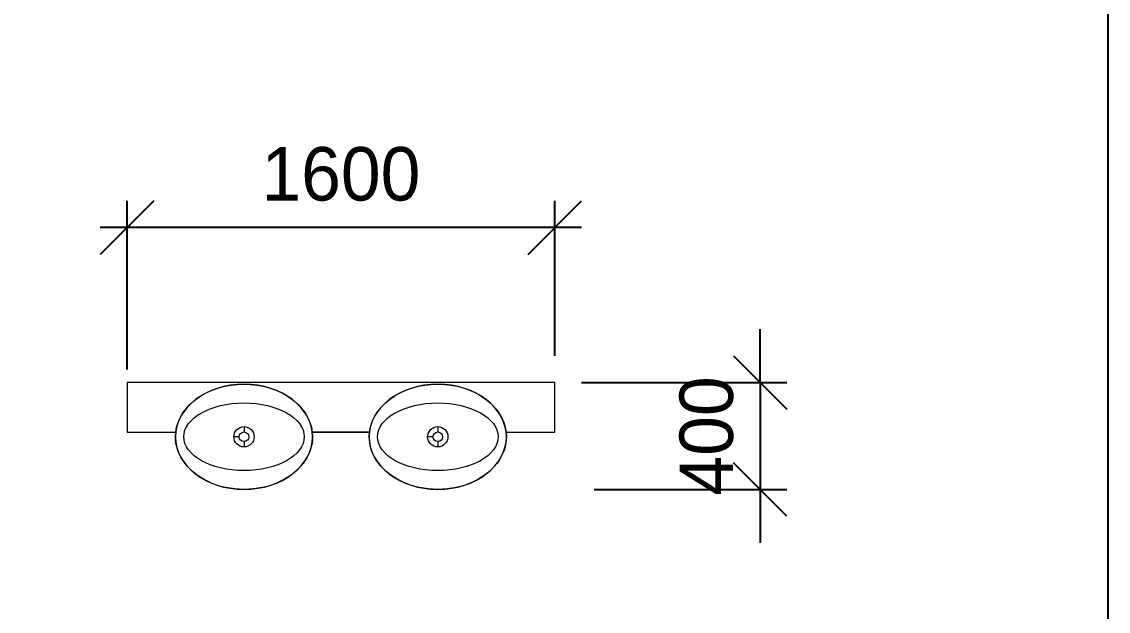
# Model space of a CAD drawing. Header units: millimetres. Extents: x 3103 to 179340, y -10977 to 70536.
# Drawn here: x 59049 to 63114, y -6668 to -4463 of the extents above; entities that cross this region are included whole.
import ezdxf

# ---------------------------------------------------------------- set-up
doc = ezdxf.new("R2010")
doc.units = ezdxf.units.MM
doc.header["$LTSCALE"] = 0.5
doc.layers.add('RAZMER', color=5, linetype='Continuous')
doc.layers.add('SANTEH', color=30, linetype='Continuous')
doc.styles.add('WROMLATS', font='wromlats.shx', dxfattribs={"bigfont": 'bigfont.shx'})
doc.dimstyles.new('juka', dxfattribs={"dimscale": 100, "dimtxt": 2, "dimasz": 2, "dimexe": 1, "dimexo": 1, "dimgap": 1, "dimtad": 1, "dimtoh": 1, "dimdec": 0, "dimzin": 0, "dimdsep": 46, "dimtxsty": 'WROMLATS', "dimblk": 'OBLIQUE', "dimcen": -3, "dimdle": 1, "dimclrd": 256, "dimclre": 256, "dimclrt": 256, "dimadec": 0, "dimazin": 0, "dimtfac": 1, "dimtdec": 0, "dimtix": 1, "dimtmove": 2, "dimatfit": 3, "dimldrblk": 'ORIGIN2', "dimfxl": 1, "dimtvp": 2.5, "dimtolj": 1, "dimtzin": 0, "dimarcsym": 0})

# ---------------------------------------------------------------- blocks, each defined once
blk = doc.blocks.new('r5')
at = {"layer": 'SANTEH', "lineweight": 5, "ltscale": 5}
for p, q in [((419.7, -203.1), (399.7, -203.1)), ((437.7, -165.1), (437.7, -185.1)), ((1144.7, -203.1), (1124.7, -203.1)), ((1162.7, -165.1), (1162.7, -185.1)), ((437.7, -221.1), (437.7, -241.1)), ((1162.7, -221.1), (1162.7, -241.1))]:
    blk.add_line(p, q, dxfattribs=at)
at = {"layer": 'SANTEH', "lineweight": 0, "ltscale": 10}
blk.add_line((907.1, -186.3), (693.3, -186.3), dxfattribs=at)
blk.add_lwpolyline([(1418.3, -186.3), (1600.4, -186.3), (1600.4, 0), (0, 0), (0, -186.3), (182.1, -186.3)], dxfattribs=at)
at = {"layer": 'SANTEH', "lineweight": 5}
blk.add_lwpolyline([(693.3, -186.3), (907.1, -186.3)], dxfattribs=at)
at = {"layer": 'SANTEH', "lineweight": 5, "ltscale": 5}
for centre, radius in [((437.7, -203.1), 38), ((437.7, -203.1), 18), ((1162.7, -203.1), 38), ((1162.7, -203.1), 18)]:
    blk.add_circle(centre, radius, dxfattribs=at)
at = {"layer": 'SANTEH', "lineweight": 5, "extrusion": (0, 0, -1)}
for centre, major_axis, ratio, start_param, end_param in [((437.7, -203.1), (-256.5, 0), 0.767274, -3.141592653589793, 3.141592653589793), ((437.7, -203.1), (-256.5, 0), 0.767274, 0.085597, 3.055995), ((1162.7, -203.1), (-256.5, 0), 0.767274, -3.141592653589793, 3.141592653589793), ((1162.7, -203.1), (-256.5, 0), 0.767274, 0.085597, 3.055995), ((437.7, -203.1), (225.5, 0), 0.561532, -6.283185, 0), ((437.7, -203.1), (225.5, 0), 0.561532, -6.283185, 0), ((1162.7, -203.1), (225.5, 0), 0.561532, -6.283185, 0), ((1162.7, -203.1), (225.5, 0), 0.561532, -6.283185, 0), ((437.7, -203.1), (-256.5, 0), 0.767274, 3.055995, 6.368783), ((1162.7, -203.1), (-256.5, 0), 0.767274, 3.055995, 6.368783)]:
    blk.add_ellipse(centre, major_axis=major_axis, ratio=ratio, start_param=start_param, end_param=end_param, dxfattribs=at)
blk = doc.blocks.new('_Oblique')
at = {"color": 0, "lineweight": -2}
blk.add_line((-0.5, -0.5), (0.5, 0.5), dxfattribs=at)
blk = doc.blocks.new('*D1502')
at = {"layer": 'Defpoints', "color": 0, "transparency": 16777216}
for p in [(61043.7, -5812.5), (61090.6, -6212.4), (61811.8, -6212.4)]:
    blk.add_point(p, dxfattribs=at)
at = {"layer": 'RAZMER', "lineweight": -2, "transparency": 16777216}
for p, q in [((61811.8, -5812.5), (61811.8, -5612.5)), ((61143.7, -5812.5), (61911.8, -5812.5)), ((61811.8, -5812.5), (61811.8, -6212.4)), ((61190.6, -6212.4), (61911.8, -6212.4)), ((61811.8, -6212.4), (61811.8, -6412.4))]:
    blk.add_line(p, q, dxfattribs=at)
at = {"layer": 'RAZMER', "lineweight": -2, "transparency": 16777216, "xscale": 200, "yscale": 200, "zscale": 200}
for p, rotation in [((61811.8, -5812.5), 270), ((61811.8, -6212.4), 90)]:
    blk.add_blockref('_Oblique', p, dxfattribs=dict(at, rotation=rotation))
at = {"layer": 'RAZMER', "transparency": 16777216, "insert": (61611.8, -6012.4), "char_height": 200, "attachment_point": 5, "rotation": 90, "style": 'WROMLATS'}
blk.add_mtext('\\A1;400', dxfattribs=at)
blk = doc.blocks.new('_Origin2')
at = {"color": 0, "linetype": 'ByBlock', "lineweight": -2}
blk.add_line((-0.5, 0), (-1, 0), dxfattribs=at)
for radius in [0.5, 0.25]:
    blk.add_circle((0, 0), radius, dxfattribs=at)
blk = doc.blocks.new('*D1503')
at = {"layer": 'Defpoints', "color": 0, "transparency": 16777216}
for p in [(59443.3, -5232.9), (61043.7, -5812.5), (59443.3, -5864.2)]:
    blk.add_point(p, dxfattribs=at)
at = {"layer": 'RAZMER', "lineweight": -2, "transparency": 16777216}
for p, q in [((59443.3, -5764.2), (59443.3, -5132.9)), ((61043.7, -5712.5), (61043.7, -5132.9)), ((61143.7, -5232.9), (59343.3, -5232.9))]:
    blk.add_line(p, q, dxfattribs=at)
at = {"layer": 'RAZMER', "lineweight": -2, "transparency": 16777216, "xscale": 200, "yscale": 200, "zscale": 200, "rotation": 180}
blk.add_blockref('_Oblique', (59443.3, -5232.9), dxfattribs=at)
at = {"layer": 'RAZMER', "lineweight": -2, "transparency": 16777216, "xscale": 200, "yscale": 200, "zscale": 200}
blk.add_blockref('_Oblique', (61043.7, -5232.9), dxfattribs=at)
at = {"layer": 'RAZMER', "transparency": 16777216, "insert": (60243.5, -5032.9), "char_height": 200, "attachment_point": 5, "style": 'WROMLATS'}
blk.add_mtext('\\A1;1600', dxfattribs=at)

msp = doc.modelspace()

# ---------------------------------------------------------------- linework, layer by layer
at = {"layer": 'SANTEH'}
msp.add_lwpolyline([(28440.7, -10976.6), (63114.5, -10976.6), (63114.5, 7714.5), (28440.7, 7714.5)], close=True, dxfattribs=at)

# ---------------------------------------------------------------- block references
msp.add_blockref('r5', (59443.3, -5812.5), dxfattribs=at)

# ---------------------------------------------------------------- dimensions: what is measured, and where the dimension line sits
at = {"layer": 'RAZMER'}
dim = msp.add_linear_dim(base=(59443.3, -5232.9), p1=(61043.7, -5812.5), p2=(59443.3, -5864.2), dimstyle='juka', dxfattribs=at)
dim.commit()
dim.dimension.update_dxf_attribs({"geometry": '*D1503', "text_midpoint": (60243.5, -5032.9)})
dim = msp.add_linear_dim(base=(61811.8, -6212.4), p1=(61043.7, -5812.5), p2=(61090.6, -6212.4), angle=90, dimstyle='juka', dxfattribs=at)
dim.commit()
dim.dimension.update_dxf_attribs({"geometry": '*D1502', "text_midpoint": (61611.8, -6012.4)})

doc.saveas('drawing.dxf')
